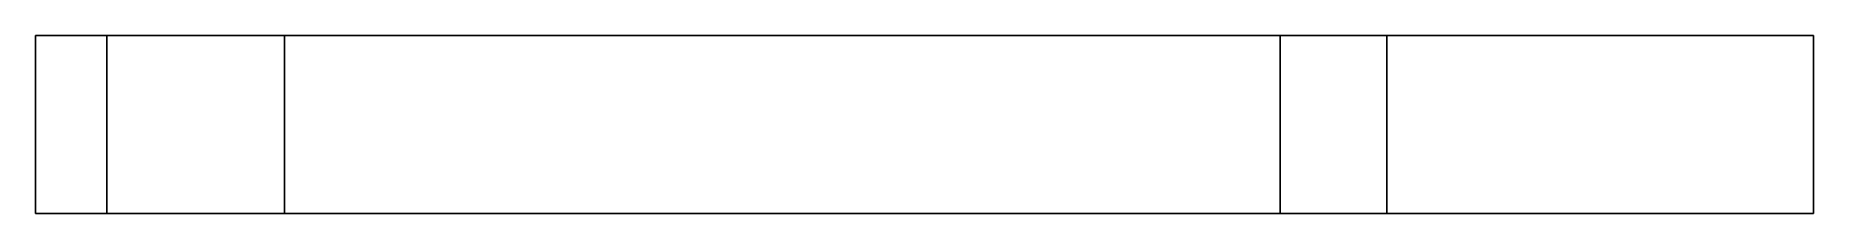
# Model space of a CAD drawing. Header units: metres. Extents: x -50 to 0, y -5 to 0.
import ezdxf

# ---------------------------------------------------------------- set-up
doc = ezdxf.new("R2010")
doc.units = ezdxf.units.M

msp = doc.modelspace()

# ---------------------------------------------------------------- linework, layer by layer
for points in [[(-48, 0), (-48.04, 0), (-48.08, 0), (-48.12, 0), (-48.16, 0), (-48.2, 0), (-48.24, 0), (-48.28, 0), (-48.32, 0), (-48.36, 0), (-48.4, 0), (-48.44, 0), (-48.48, 0), (-48.52, 0), (-48.56, 0), (-48.6, 0), (-48.64, 0), (-48.68, 0), (-48.72, 0), (-48.76, 0), (-48.8, 0), (-48.84, 0), (-48.88, 0), (-48.92, 0), (-48.96, 0), (-49, 0), (-49.04, 0), (-49.08, 0), (-49.12, 0), (-49.16, 0), (-49.2, 0), (-49.24, 0), (-49.28, 0), (-49.32, 0), (-49.36, 0), (-49.4, 0), (-49.44, 0), (-49.48, 0), (-49.52, 0), (-49.56, 0), (-49.6, 0), (-49.64, 0), (-49.68, 0), (-49.72, 0), (-49.76, 0), (-49.8, 0), (-49.84, 0), (-49.88, 0), (-49.92, 0), (-49.96, 0), (-50, 0)], [(-50, 0), (-50, -0.1), (-50, -0.2), (-50, -0.3), (-50, -0.4), (-50, -0.5), (-50, -0.6), (-50, -0.7), (-50, -0.8), (-50, -0.9), (-50, -1), (-50, -1.1), (-50, -1.2), (-50, -1.3), (-50, -1.4), (-50, -1.5), (-50, -1.6), (-50, -1.7), (-50, -1.8), (-50, -1.9), (-50, -2), (-50, -2.1), (-50, -2.2), (-50, -2.3), (-50, -2.4), (-50, -2.5), (-50, -2.6), (-50, -2.7), (-50, -2.8), (-50, -2.9), (-50, -3), (-50, -3.1), (-50, -3.2), (-50, -3.3), (-50, -3.4), (-50, -3.5), (-50, -3.6), (-50, -3.7), (-50, -3.8), (-50, -3.9), (-50, -4), (-50, -4.1), (-50, -4.2), (-50, -4.3), (-50, -4.4), (-50, -4.5), (-50, -4.6), (-50, -4.7), (-50, -4.8), (-50, -4.9), (-50, -5)], [(-43, 0), (-43.1, 0), (-43.2, 0), (-43.3, 0), (-43.4, 0), (-43.5, 0), (-43.6, 0), (-43.7, 0), (-43.8, 0), (-43.9, 0), (-44, 0), (-44.1, 0), (-44.2, 0), (-44.3, 0), (-44.4, 0), (-44.5, 0), (-44.6, 0), (-44.7, 0), (-44.8, 0), (-44.9, 0), (-45, 0), (-45.1, 0), (-45.2, 0), (-45.3, 0), (-45.4, 0), (-45.5, 0), (-45.6, 0), (-45.7, 0), (-45.8, 0), (-45.9, 0), (-46, 0), (-46.1, 0), (-46.2, 0), (-46.3, 0), (-46.4, 0), (-46.5, 0), (-46.6, 0), (-46.7, 0), (-46.8, 0), (-46.9, 0), (-47, 0), (-47.1, 0), (-47.2, 0), (-47.3, 0), (-47.4, 0), (-47.5, 0), (-47.6, 0), (-47.7, 0), (-47.8, 0), (-47.9, 0), (-48, 0)], [(-48, 0), (-48, -0.1), (-48, -0.2), (-48, -0.3), (-48, -0.4), (-48, -0.5), (-48, -0.6), (-48, -0.7), (-48, -0.8), (-48, -0.9), (-48, -1), (-48, -1.1), (-48, -1.2), (-48, -1.3), (-48, -1.4), (-48, -1.5), (-48, -1.6), (-48, -1.7), (-48, -1.8), (-48, -1.9), (-48, -2), (-48, -2.1), (-48, -2.2), (-48, -2.3), (-48, -2.4), (-48, -2.5), (-48, -2.6), (-48, -2.7), (-48, -2.8), (-48, -2.9), (-48, -3), (-48, -3.1), (-48, -3.2), (-48, -3.3), (-48, -3.4), (-48, -3.5), (-48, -3.6), (-48, -3.7), (-48, -3.8), (-48, -3.9), (-48, -4), (-48, -4.1), (-48, -4.2), (-48, -4.3), (-48, -4.4), (-48, -4.5), (-48, -4.6), (-48, -4.7), (-48, -4.8), (-48, -4.9), (-48, -5)], [(-15, 0), (-15.56, 0), (-16.12, 0), (-16.68, 0), (-17.24, 0), (-17.8, 0), (-18.36, 0), (-18.92, 0), (-19.48, 0), (-20.04, 0), (-20.6, 0), (-21.16, 0), (-21.72, 0), (-22.28, 0), (-22.84, 0), (-23.4, 0), (-23.96, 0), (-24.52, 0), (-25.08, 0), (-25.64, 0), (-26.2, 0), (-26.76, 0), (-27.32, 0), (-27.88, 0), (-28.44, 0), (-29, 0), (-29.56, 0), (-30.12, 0), (-30.68, 0), (-31.24, 0), (-31.8, 0), (-32.36, 0), (-32.92, 0), (-33.48, 0), (-34.04, 0), (-34.6, 0), (-35.16, 0), (-35.72, 0), (-36.28, 0), (-36.84, 0), (-37.4, 0), (-37.96, 0), (-38.52, 0), (-39.08, 0), (-39.64, 0), (-40.2, 0), (-40.76, 0), (-41.32, 0), (-41.88, 0), (-42.44, 0), (-43, 0)], [(-43, 0), (-43, -0.1), (-43, -0.2), (-43, -0.3), (-43, -0.4), (-43, -0.5), (-43, -0.6), (-43, -0.7), (-43, -0.8), (-43, -0.9), (-43, -1), (-43, -1.1), (-43, -1.2), (-43, -1.3), (-43, -1.4), (-43, -1.5), (-43, -1.6), (-43, -1.7), (-43, -1.8), (-43, -1.9), (-43, -2), (-43, -2.1), (-43, -2.2), (-43, -2.3), (-43, -2.4), (-43, -2.5), (-43, -2.6), (-43, -2.7), (-43, -2.8), (-43, -2.9), (-43, -3), (-43, -3.1), (-43, -3.2), (-43, -3.3), (-43, -3.4), (-43, -3.5), (-43, -3.6), (-43, -3.7), (-43, -3.8), (-43, -3.9), (-43, -4), (-43, -4.1), (-43, -4.2), (-43, -4.3), (-43, -4.4), (-43, -4.5), (-43, -4.6), (-43, -4.7), (-43, -4.8), (-43, -4.9), (-43, -5)], [(-15, 0), (-14.94, 0), (-14.88, 0), (-14.82, 0), (-14.76, 0), (-14.7, 0), (-14.64, 0), (-14.58, 0), (-14.52, 0), (-14.46, 0), (-14.4, 0), (-14.34, 0), (-14.28, 0), (-14.22, 0), (-14.16, 0), (-14.1, 0), (-14.04, 0), (-13.98, 0), (-13.92, 0), (-13.86, 0), (-13.8, 0), (-13.74, 0), (-13.68, 0), (-13.62, 0), (-13.56, 0), (-13.5, 0), (-13.44, 0), (-13.38, 0), (-13.32, 0), (-13.26, 0), (-13.2, 0), (-13.14, 0), (-13.08, 0), (-13.02, 0), (-12.96, 0), (-12.9, 0), (-12.84, 0), (-12.78, 0), (-12.72, 0), (-12.66, 0), (-12.6, 0), (-12.54, 0), (-12.48, 0), (-12.42, 0), (-12.36, 0), (-12.3, 0), (-12.24, 0), (-12.18, 0), (-12.12, 0), (-12.06, 0), (-12, 0)], [(-15, 0), (-15, -0.1), (-15, -0.2), (-15, -0.3), (-15, -0.4), (-15, -0.5), (-15, -0.6), (-15, -0.7), (-15, -0.8), (-15, -0.9), (-15, -1), (-15, -1.1), (-15, -1.2), (-15, -1.3), (-15, -1.4), (-15, -1.5), (-15, -1.6), (-15, -1.7), (-15, -1.8), (-15, -1.9), (-15, -2), (-15, -2.1), (-15, -2.2), (-15, -2.3), (-15, -2.4), (-15, -2.5), (-15, -2.6), (-15, -2.7), (-15, -2.8), (-15, -2.9), (-15, -3), (-15, -3.1), (-15, -3.2), (-15, -3.3), (-15, -3.4), (-15, -3.5), (-15, -3.6), (-15, -3.7), (-15, -3.8), (-15, -3.9), (-15, -4), (-15, -4.1), (-15, -4.2), (-15, -4.3), (-15, -4.4), (-15, -4.5), (-15, -4.6), (-15, -4.7), (-15, -4.8), (-15, -4.9), (-15, -5)], [(0, 0), (-0.042, 0), (-0.084, 0), (-0.126, 0), (-0.204, 0), (-0.328, 0), (-0.452, 0), (-0.576, 0), (-0.766, 0), (-0.966, 0), (-1.166, 0), (-1.385, 0), (-1.651, 0), (-1.917, 0), (-2.183, 0), (-2.487, 0), (-2.805, 0), (-3.124, 0), (-3.447, 0), (-3.803, 0), (-4.158, 0), (-4.513, 0), (-4.878, 0), (-5.252, 0), (-5.626, 0), (-6, 0), (-6.374, 0), (-6.748, 0), (-7.122, 0), (-7.487, 0), (-7.842, 0), (-8.197, 0), (-8.553, 0), (-8.876, 0), (-9.195, 0), (-9.513, 0), (-9.817, 0), (-10.083, 0), (-10.349, 0), (-10.615, 0), (-10.834, 0), (-11.034, 0), (-11.234, 0), (-11.424, 0), (-11.548, 0), (-11.672, 0), (-11.796, 0), (-11.874, 0), (-11.916, 0), (-11.958, 0), (-12, 0)], [(-12, -5), (-12, -4.9), (-12, -4.8), (-12, -4.7), (-12, -4.6), (-12, -4.5), (-12, -4.4), (-12, -4.3), (-12, -4.2), (-12, -4.1), (-12, -4), (-12, -3.9), (-12, -3.8), (-12, -3.7), (-12, -3.6), (-12, -3.5), (-12, -3.4), (-12, -3.3), (-12, -3.2), (-12, -3.1), (-12, -3), (-12, -2.9), (-12, -2.8), (-12, -2.7), (-12, -2.6), (-12, -2.5), (-12, -2.4), (-12, -2.3), (-12, -2.2), (-12, -2.1), (-12, -2), (-12, -1.9), (-12, -1.8), (-12, -1.7), (-12, -1.6), (-12, -1.5), (-12, -1.4), (-12, -1.3), (-12, -1.2), (-12, -1.1), (-12, -1), (-12, -0.9), (-12, -0.8), (-12, -0.7), (-12, -0.6), (-12, -0.5), (-12, -0.4), (-12, -0.3), (-12, -0.2), (-12, -0.1), (-12, 0)], [(0, -5), (0, -4.9), (0, -4.8), (0, -4.7), (0, -4.6), (0, -4.5), (0, -4.4), (0, -4.3), (0, -4.2), (0, -4.1), (0, -4), (0, -3.9), (0, -3.8), (0, -3.7), (0, -3.6), (0, -3.5), (0, -3.4), (0, -3.3), (0, -3.2), (0, -3.1), (0, -3), (0, -2.9), (0, -2.8), (0, -2.7), (0, -2.6), (0, -2.5), (0, -2.4), (0, -2.3), (0, -2.2), (0, -2.1), (0, -2), (0, -1.9), (0, -1.8), (0, -1.7), (0, -1.6), (0, -1.5), (0, -1.4), (0, -1.3), (0, -1.2), (0, -1.1), (0, -1), (0, -0.9), (0, -0.8), (0, -0.7), (0, -0.6), (0, -0.5), (0, -0.4), (0, -0.3), (0, -0.2), (0, -0.1), (0, 0)], [(-48, -5), (-48.04, -5), (-48.08, -5), (-48.12, -5), (-48.16, -5), (-48.2, -5), (-48.24, -5), (-48.28, -5), (-48.32, -5), (-48.36, -5), (-48.4, -5), (-48.44, -5), (-48.48, -5), (-48.52, -5), (-48.56, -5), (-48.6, -5), (-48.64, -5), (-48.68, -5), (-48.72, -5), (-48.76, -5), (-48.8, -5), (-48.84, -5), (-48.88, -5), (-48.92, -5), (-48.96, -5), (-49, -5), (-49.04, -5), (-49.08, -5), (-49.12, -5), (-49.16, -5), (-49.2, -5), (-49.24, -5), (-49.28, -5), (-49.32, -5), (-49.36, -5), (-49.4, -5), (-49.44, -5), (-49.48, -5), (-49.52, -5), (-49.56, -5), (-49.6, -5), (-49.64, -5), (-49.68, -5), (-49.72, -5), (-49.76, -5), (-49.8, -5), (-49.84, -5), (-49.88, -5), (-49.92, -5), (-49.96, -5), (-50, -5)], [(-43, -5), (-43.1, -5), (-43.2, -5), (-43.3, -5), (-43.4, -5), (-43.5, -5), (-43.6, -5), (-43.7, -5), (-43.8, -5), (-43.9, -5), (-44, -5), (-44.1, -5), (-44.2, -5), (-44.3, -5), (-44.4, -5), (-44.5, -5), (-44.6, -5), (-44.7, -5), (-44.8, -5), (-44.9, -5), (-45, -5), (-45.1, -5), (-45.2, -5), (-45.3, -5), (-45.4, -5), (-45.5, -5), (-45.6, -5), (-45.7, -5), (-45.8, -5), (-45.9, -5), (-46, -5), (-46.1, -5), (-46.2, -5), (-46.3, -5), (-46.4, -5), (-46.5, -5), (-46.6, -5), (-46.7, -5), (-46.8, -5), (-46.9, -5), (-47, -5), (-47.1, -5), (-47.2, -5), (-47.3, -5), (-47.4, -5), (-47.5, -5), (-47.6, -5), (-47.7, -5), (-47.8, -5), (-47.9, -5), (-48, -5)], [(-15, -5), (-15.56, -5), (-16.12, -5), (-16.68, -5), (-17.24, -5), (-17.8, -5), (-18.36, -5), (-18.92, -5), (-19.48, -5), (-20.04, -5), (-20.6, -5), (-21.16, -5), (-21.72, -5), (-22.28, -5), (-22.84, -5), (-23.4, -5), (-23.96, -5), (-24.52, -5), (-25.08, -5), (-25.64, -5), (-26.2, -5), (-26.76, -5), (-27.32, -5), (-27.88, -5), (-28.44, -5), (-29, -5), (-29.56, -5), (-30.12, -5), (-30.68, -5), (-31.24, -5), (-31.8, -5), (-32.36, -5), (-32.92, -5), (-33.48, -5), (-34.04, -5), (-34.6, -5), (-35.16, -5), (-35.72, -5), (-36.28, -5), (-36.84, -5), (-37.4, -5), (-37.96, -5), (-38.52, -5), (-39.08, -5), (-39.64, -5), (-40.2, -5), (-40.76, -5), (-41.32, -5), (-41.88, -5), (-42.44, -5), (-43, -5)], [(-12, -5), (-12.06, -5), (-12.12, -5), (-12.18, -5), (-12.24, -5), (-12.3, -5), (-12.36, -5), (-12.42, -5), (-12.48, -5), (-12.54, -5), (-12.6, -5), (-12.66, -5), (-12.72, -5), (-12.78, -5), (-12.84, -5), (-12.9, -5), (-12.96, -5), (-13.02, -5), (-13.08, -5), (-13.14, -5), (-13.2, -5), (-13.26, -5), (-13.32, -5), (-13.38, -5), (-13.44, -5), (-13.5, -5), (-13.56, -5), (-13.62, -5), (-13.68, -5), (-13.74, -5), (-13.8, -5), (-13.86, -5), (-13.92, -5), (-13.98, -5), (-14.04, -5), (-14.1, -5), (-14.16, -5), (-14.22, -5), (-14.28, -5), (-14.34, -5), (-14.4, -5), (-14.46, -5), (-14.52, -5), (-14.58, -5), (-14.64, -5), (-14.7, -5), (-14.76, -5), (-14.82, -5), (-14.88, -5), (-14.94, -5), (-15, -5)], [(-12, -5), (-11.958, -5), (-11.916, -5), (-11.874, -5), (-11.796, -5), (-11.672, -5), (-11.548, -5), (-11.424, -5), (-11.234, -5), (-11.034, -5), (-10.834, -5), (-10.615, -5), (-10.349, -5), (-10.083, -5), (-9.817, -5), (-9.513, -5), (-9.195, -5), (-8.876, -5), (-8.553, -5), (-8.197, -5), (-7.842, -5), (-7.487, -5), (-7.122, -5), (-6.748, -5), (-6.374, -5), (-6, -5), (-5.626, -5), (-5.252, -5), (-4.878, -5), (-4.513, -5), (-4.158, -5), (-3.803, -5), (-3.447, -5), (-3.124, -5), (-2.805, -5), (-2.487, -5), (-2.183, -5), (-1.917, -5), (-1.651, -5), (-1.385, -5), (-1.166, -5), (-0.966, -5), (-0.766, -5), (-0.576, -5), (-0.452, -5), (-0.328, -5), (-0.204, -5), (-0.126, -5), (-0.084, -5), (-0.042, -5), (0, -5)]]:
    msp.add_lwpolyline(points)

doc.saveas('drawing.dxf')
